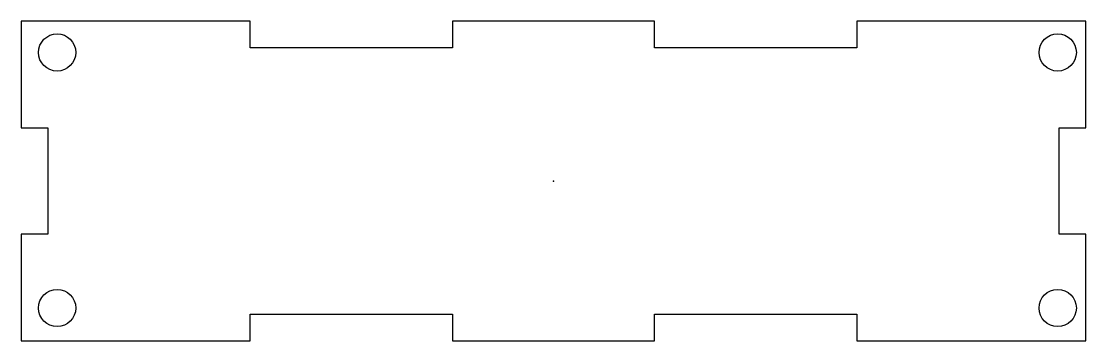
# Model space of a CAD drawing. Header units: inches. Extents: x -5 to 5, y -1.5 to 1.5.
import ezdxf

# ---------------------------------------------------------------- set-up
doc = ezdxf.new("R2010")
doc.units = ezdxf.units.IN
doc.layers.get('0').update_dxf_attribs({"linetype": 'CONTINUOUS'})

msp = doc.modelspace()

# ---------------------------------------------------------------- linework, layer by layer
msp.add_lwpolyline([(-4.75, 0.5), (-4.75, -0.5), (-5, -0.5), (-5, -1.5), (-2.85, -1.5), (-2.85, -1.25), (-0.95, -1.25), (-0.95, -1.5), (0.95, -1.5), (0.95, -1.25), (2.85, -1.25), (2.85, -1.5), (5, -1.5), (5, -0.5), (4.75, -0.5), (4.75, 0.5), (5, 0.5), (5, 1.5), (2.85, 1.5), (2.85, 1.25), (0.95, 1.25), (0.95, 1.5), (-0.95, 1.5), (-0.95, 1.25), (-2.85, 1.25), (-2.85, 1.5), (-5, 1.5), (-5, 0.5)], close=True)
for centre in [(-4.663, 1.207), (4.737, 1.207), (-4.663, -1.193), (4.737, -1.193)]:
    msp.add_circle(centre, 0.175)
msp.add_point((0, 0))

doc.saveas('drawing.dxf')
